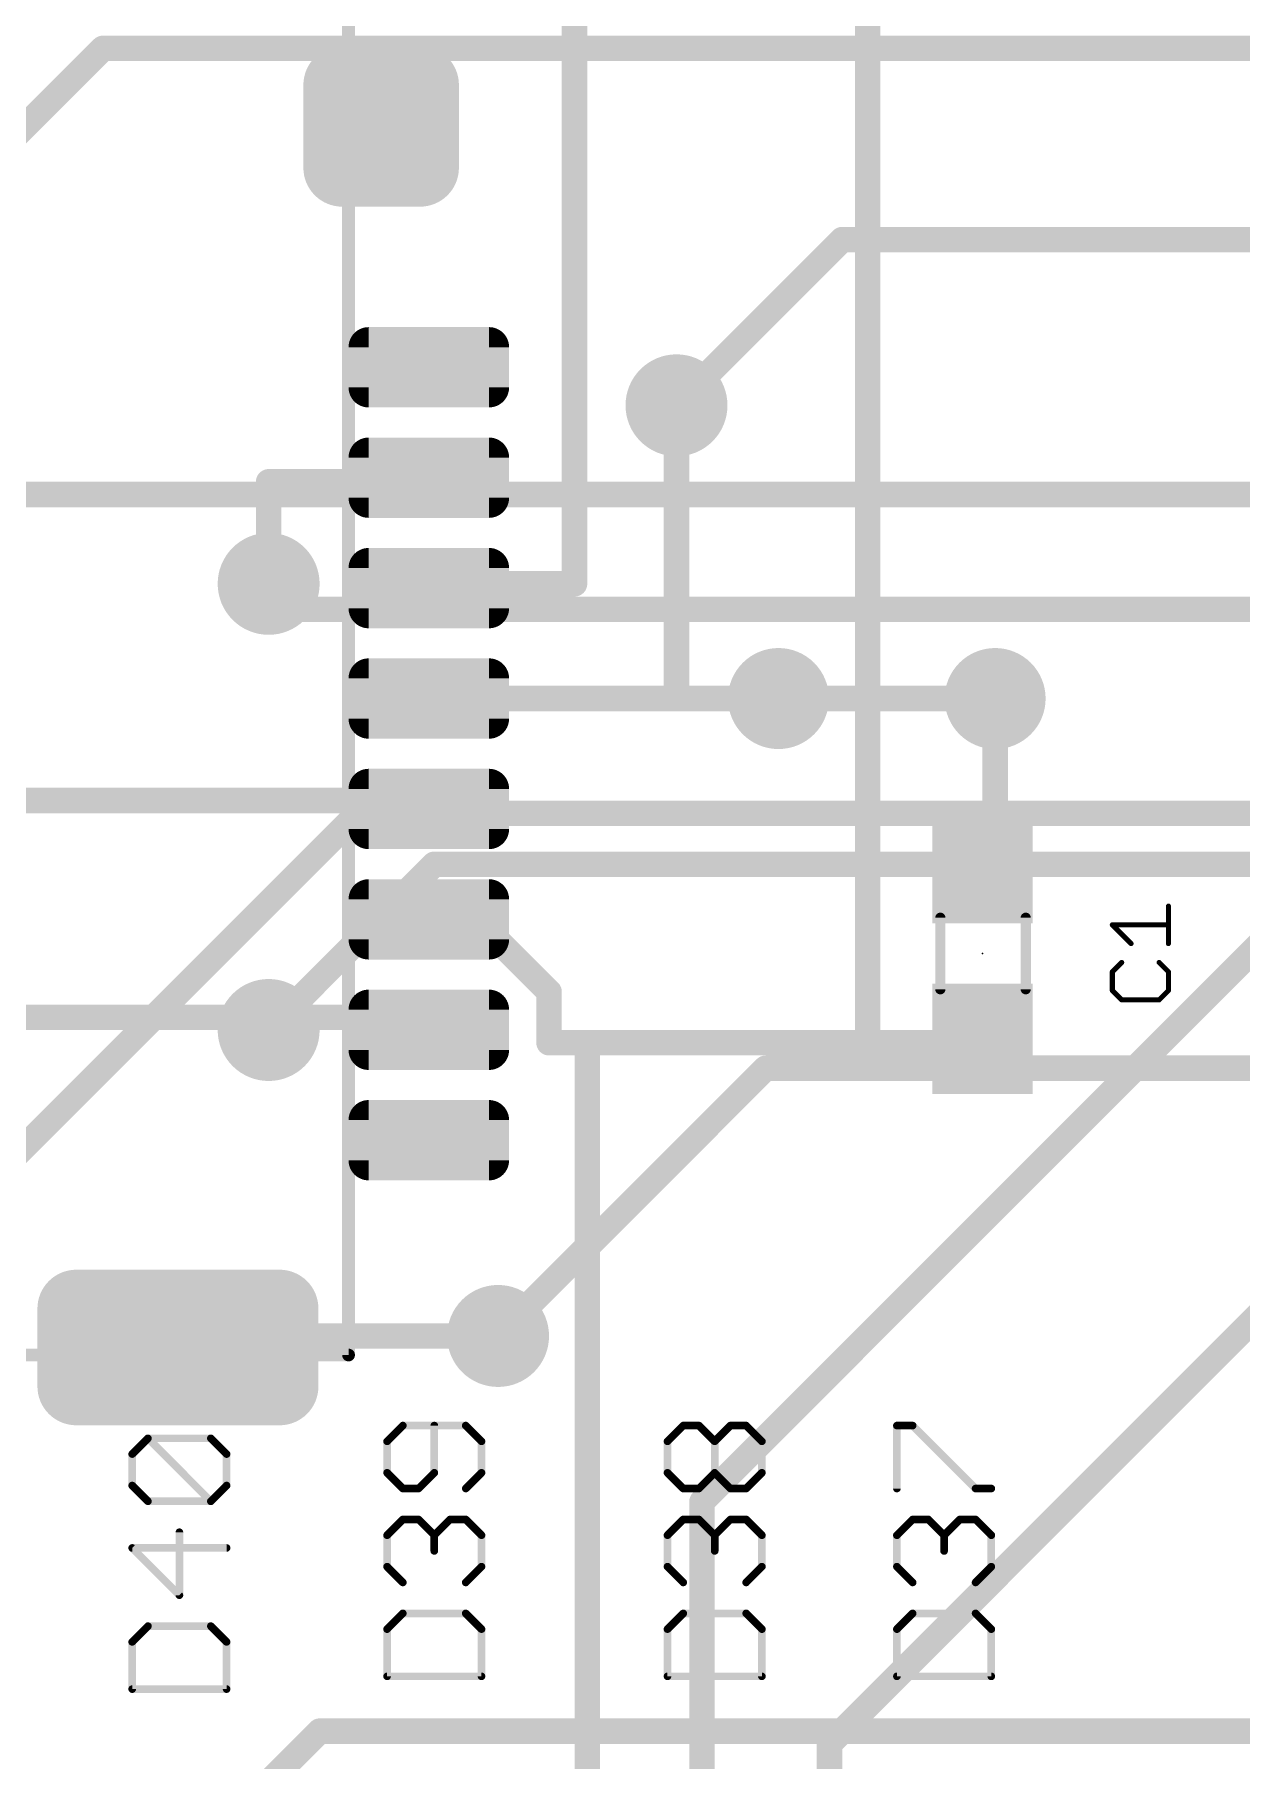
# Model space of a CAD drawing. Extents: x -5 to 102, y -1 to 61.
# Drawn here: x 13.8 to 25.82, y 8.47 to 25.67 of the extents above; entities that cross this region are included whole.
import ezdxf

# ---------------------------------------------------------------- set-up
doc = ezdxf.new("R2010")
doc.units = 0
for name, color, linetype in [('1', 22, 'CONTINUOUS'), ('16', 175, 'CONTINUOUS'), ('18', 82, 'CONTINUOUS'), ('21', 253, 'CONTINUOUS'), ('23', 7, 'CONTINUOUS'), ('25', 253, 'CONTINUOUS'), ('51', 253, 'CONTINUOUS')]:
    doc.layers.add(name, color=color, linetype=linetype)

# ---------------------------------------------------------------- blocks, each defined once
blk = doc.blocks.new('RECT')
blk.add_solid([(-0.5, -0.5), (0.5, -0.5), (-0.5, 0.5), (0.5, 0.5)])
blk = doc.blocks.new('RECT128000X256000R50')
at = {"const_width": 0.2}
blk.add_lwpolyline([(0.3, -0.6), (0.3, 0.6, 0.4142), (0.2, 0.7), (-0.2, 0.7, 0.4142), (-0.3, 0.6), (-0.3, -0.6, 0.4142), (-0.2, -0.7), (0.2, -0.7, 0.4142)], format="xyb", close=True, dxfattribs=at)
blk.add_solid([(-0.2254, -0.6254), (0.2254, -0.6254), (-0.2254, 0.6254), (0.2254, 0.6254)])
blk = doc.blocks.new('RECT248000X448000R50')
at = {"const_width": 0.3875}
blk.add_lwpolyline([(0.5813, -1.0125), (0.5813, 1.0125, 0.4142), (0.3875, 1.2063), (-0.3875, 1.2063, 0.4142), (-0.5813, 1.0125), (-0.5813, -1.0125, 0.4142), (-0.3875, -1.2063), (0.3875, -1.2063, 0.4142)], format="xyb", close=True, dxfattribs=at)
blk.add_solid([(-0.4129, -1.0379), (0.4129, -1.0379), (-0.4129, 1.0379), (0.4129, 1.0379)])
blk = doc.blocks.new('RECT256000X248000R50')
at = {"const_width": 0.3875}
blk.add_lwpolyline([(0.6063, -0.3875), (0.6063, 0.3875, 0.4142), (0.4125, 0.5813), (-0.4125, 0.5813, 0.4142), (-0.6063, 0.3875), (-0.6063, -0.3875, 0.4142), (-0.4125, -0.5813), (0.4125, -0.5813, 0.4142)], format="xyb", close=True, dxfattribs=at)
blk.add_solid([(-0.4379, -0.4129), (0.4379, -0.4129), (-0.4379, 0.4129), (0.4379, 0.4129)])
blk = doc.blocks.new('ROUNDV')
at = {"const_width": 0.5}
blk.add_lwpolyline([(0, -0.25, 1), (0, 0.25, 1), (0, -0.25)], format="xyb", dxfattribs=at)

msp = doc.modelspace()

# ---------------------------------------------------------------- linework, layer by layer
at = {"layer": '1', "const_width": 0.254}
for points in [[(22.098, 43.561), (22.098, 15.621)], [(19.177, 30.988), (19.177, 20.193)], [(20.193, 21.971), (20.193, 19.05)], [(20.447, 11.049), (30.988, 21.59)], [(16.129, 21.209), (17.653, 21.209)], [(16.129, 20.193), (16.129, 21.209)], [(17.653, 21.209), (17.725, 21.25)], [(17.78, 20.193), (17.725, 20.15)], [(19.177, 20.193), (17.78, 20.193)], [(20.193, 19.05), (17.725, 19.05)], [(21.209, 19.05), (20.193, 19.05)], [(23.368, 17.36), (23.368, 19.05)], [(21.717, 8.636), (31.877, 18.796)], [(12.954, 18.034), (17.653, 18.034)], [(17.653, 18.034), (17.725, 17.95)], [(23.241, 17.36), (23.368, 17.36)], [(17.78, 16.764), (17.725, 16.85)], [(17.78, 16.764), (18.288, 16.764)], [(18.288, 16.764), (18.923, 16.129)], [(18.923, 16.129), (18.923, 15.621)], [(12.319, 15.875), (16.129, 15.875)], [(16.129, 15.875), (17.653, 15.875)], [(16.129, 15.748), (16.129, 15.875)], [(17.653, 15.875), (17.725, 15.75)], [(18.923, 15.621), (19.304, 15.621)], [(19.304, 15.621), (21.971, 15.621)], [(19.304, 8.255), (19.304, 15.621)], [(22.098, 15.621), (21.971, 15.621)], [(22.098, 15.621), (23.241, 15.621)], [(23.241, 15.621), (23.241, 15.66)], [(15.24, 12.7), (15.225, 12.585)], [(18.415, 12.7), (15.24, 12.7)], [(20.447, 7.493), (20.447, 11.049)], [(21.717, 6.223), (21.717, 8.636)]]:
    msp.add_lwpolyline(points, dxfattribs=at)
at = {"layer": '1', "const_width": 0.127}
for points in [[(20.2565, 21.971, 1), (20.1295, 21.971)], [(16.129, 21.2725, 1), (16.129, 21.1455)], [(16.1925, 21.209, 1), (16.0655, 21.209)], [(17.6216, 21.2642, 1), (17.6844, 21.1538)], [(17.653, 21.1455, 1), (17.653, 21.2725)], [(17.7564, 21.1948, 1), (17.6936, 21.3052)], [(17.78, 20.2565, 1), (17.78, 20.1295)], [(17.8191, 20.143, 1), (17.7409, 20.243)], [(19.177, 20.1295, 1), (19.177, 20.2565)], [(16.0655, 20.193, 1), (16.1925, 20.193)], [(17.6859, 20.2, 1), (17.7641, 20.1)], [(19.1135, 20.193, 1), (19.2405, 20.193)], [(17.725, 19.1135, 1), (17.725, 18.9865)], [(20.193, 19.1135, 1), (20.193, 18.9865)], [(20.1295, 19.05, 1), (20.2565, 19.05)], [(20.193, 18.9865, 1), (20.193, 19.1135)], [(21.209, 18.9865, 1), (21.209, 19.1135)], [(23.4315, 19.05, 1), (23.3045, 19.05)], [(17.7012, 18.0753, 1), (17.6048, 17.9927)], [(17.653, 17.9705, 1), (17.653, 18.0975)], [(17.6768, 17.9087, 1), (17.7732, 17.9913)], [(23.241, 17.4235, 1), (23.241, 17.2965)], [(23.3045, 17.36, 1), (23.4315, 17.36)], [(23.368, 17.2965, 1), (23.368, 17.4235)], [(17.7785, 16.8842, 1), (17.6715, 16.8158)], [(17.78, 16.8275, 1), (17.78, 16.7005)], [(17.7265, 16.7298, 1), (17.8335, 16.7982)], [(18.3329, 16.8089, 1), (18.2431, 16.7191)], [(18.288, 16.7005, 1), (18.288, 16.8275)], [(18.9865, 16.129, 1), (18.8595, 16.129)], [(18.8781, 16.0841, 1), (18.9679, 16.1739)], [(16.129, 15.9385, 1), (16.129, 15.8115)], [(16.1925, 15.875, 1), (16.0655, 15.875)], [(16.129, 15.8115, 1), (16.129, 15.9385)], [(17.708, 15.9067, 1), (17.598, 15.8433)], [(17.653, 15.8115, 1), (17.653, 15.9385)], [(17.67, 15.7183, 1), (17.78, 15.7817)], [(16.0655, 15.748, 1), (16.1925, 15.748)], [(18.923, 15.6845, 1), (18.923, 15.5575)], [(18.8595, 15.621, 1), (18.9865, 15.621)], [(19.304, 15.6845, 1), (19.304, 15.5575)], [(19.3675, 15.621, 1), (19.2405, 15.621)], [(19.304, 15.5575, 1), (19.304, 15.6845)], [(21.971, 15.6845, 1), (21.971, 15.5575)], [(21.971, 15.5575, 1), (21.971, 15.6845)], [(22.098, 15.6845, 1), (22.098, 15.5575)], [(22.0345, 15.621, 1), (22.1615, 15.621)], [(22.098, 15.5575, 1), (22.098, 15.6845)], [(23.3045, 15.66, 1), (23.1775, 15.66)], [(23.1775, 15.621, 1), (23.3045, 15.621)], [(23.241, 15.5575, 1), (23.241, 15.6845)], [(15.24, 12.7635, 1), (15.24, 12.6365)], [(15.303, 12.6918, 1), (15.177, 12.7082)], [(18.415, 12.6365, 1), (18.415, 12.7635)], [(15.162, 12.5932, 1), (15.288, 12.5768)], [(20.5105, 11.049, 1), (20.3835, 11.049)], [(20.4021, 11.0939, 1), (20.4919, 11.0041)], [(21.7805, 8.636, 1), (21.6535, 8.636)], [(21.6721, 8.6809, 1), (21.7619, 8.5911)]]:
    msp.add_lwpolyline(points, format="xyb", dxfattribs=at)
at = {"layer": '16', "const_width": 0.254}
for points in [[(6.477, 17.526), (14.478, 25.527)], [(14.478, 25.527), (39.37, 25.527)], [(21.844, 23.622), (20.193, 21.971)], [(29.337, 23.622), (21.844, 23.622)], [(30.226, 21.082), (11.557, 21.082)], [(16.383, 19.939), (16.129, 20.193)], [(85.598, 19.939), (16.383, 19.939)], [(23.368, 19.05), (21.209, 19.05)], [(7.747, 8.636), (17.018, 17.907)], [(17.018, 17.907), (39.878, 17.907)], [(17.78, 17.399), (16.129, 15.748)], [(69.088, 17.399), (17.78, 17.399)], [(21.082, 15.367), (18.415, 12.7)], [(74.041, 15.367), (21.082, 15.367)], [(15.367, 7.493), (16.637, 8.763)], [(16.637, 8.763), (36.449, 8.763)]]:
    msp.add_lwpolyline(points, dxfattribs=at)
at = {"layer": '16', "const_width": 0.127}
for points in [[(14.478, 25.5905, 1), (14.478, 25.4635)], [(14.5229, 25.4821, 1), (14.4331, 25.5719)], [(21.844, 23.6855, 1), (21.844, 23.5585)], [(21.8889, 23.5771, 1), (21.7991, 23.6669)], [(20.1481, 22.0159, 1), (20.2379, 21.9261)], [(16.1739, 20.2379, 1), (16.0841, 20.1481)], [(16.383, 20.0025, 1), (16.383, 19.8755)], [(16.3381, 19.8941, 1), (16.4279, 19.9839)], [(21.209, 19.1135, 1), (21.209, 18.9865)], [(23.368, 18.9865, 1), (23.368, 19.1135)], [(17.018, 17.9705, 1), (17.018, 17.8435)], [(17.0629, 17.8621, 1), (16.9731, 17.9519)], [(17.78, 17.4625, 1), (17.78, 17.3355)], [(17.8249, 17.3541, 1), (17.7351, 17.4439)], [(16.0841, 15.7929, 1), (16.1739, 15.7031)], [(21.082, 15.4305, 1), (21.082, 15.3035)], [(21.1269, 15.3221, 1), (21.0371, 15.4119)], [(18.3701, 12.7449, 1), (18.4599, 12.6551)], [(16.637, 8.8265, 1), (16.637, 8.6995)], [(16.6819, 8.7181, 1), (16.5921, 8.8079)]]:
    msp.add_lwpolyline(points, format="xyb", dxfattribs=at)
at = {"layer": '21'}
for points, const_width in [([(16.925, 12.51), (16.925, 27.81)], 0.127), ([(1.125, 12.51), (16.925, 12.51)], 0.127), ([(14.7693, 11.5234), (14.9261, 11.6802)], 0.0762), ([(14.9261, 11.6802), (15.5531, 11.6802)], 0.0762), ([(15.5531, 11.0531), (14.9261, 11.6802)], 0.0762), ([(15.5531, 11.6802), (15.7099, 11.5234)], 0.0762), ([(17.4661, 11.8072), (17.3093, 11.6504)], 0.0762), ([(18.0931, 11.8072), (17.4661, 11.8072)], 0.0762), ([(17.7796, 11.3369), (17.7796, 11.8072)], 0.0762), ([(18.2499, 11.6504), (18.0931, 11.8072)], 0.0762), ([(20.1033, 11.6504), (20.2601, 11.8072)], 0.0762), ([(20.2601, 11.8072), (20.4168, 11.8072)], 0.0762), ([(20.4168, 11.8072), (20.5736, 11.6504)], 0.0762), ([(20.5736, 11.6504), (20.7304, 11.8072)], 0.0762), ([(20.7304, 11.8072), (20.8871, 11.8072)], 0.0762), ([(20.8871, 11.8072), (21.0439, 11.6504)], 0.0762), ([(22.3893, 11.1801), (22.3893, 11.8072)], 0.0762), ([(22.3893, 11.8072), (22.5461, 11.8072)], 0.0762), ([(22.5461, 11.8072), (23.1731, 11.1801)], 0.0762), ([(14.7693, 11.2099), (14.7693, 11.5234)], 0.0762), ([(15.7099, 11.5234), (15.7099, 11.2099)], 0.0762), ([(17.3093, 11.6504), (17.3093, 11.3369)], 0.0762), ([(18.2499, 11.3369), (18.2499, 11.6504)], 0.0762), ([(20.1033, 11.3369), (20.1033, 11.6504)], 0.0762), ([(20.5736, 11.3369), (20.5736, 11.6504)], 0.0762), ([(21.0439, 11.6504), (21.0439, 11.3369)], 0.0762), ([(17.3093, 11.3369), (17.4661, 11.1801)], 0.0762), ([(17.6228, 11.1801), (17.7796, 11.3369)], 0.0762), ([(18.0931, 11.1801), (18.2499, 11.3369)], 0.0762), ([(20.2601, 11.1801), (20.1033, 11.3369)], 0.0762), ([(20.5736, 11.3369), (20.4168, 11.1801)], 0.0762), ([(20.7304, 11.1801), (20.5736, 11.3369)], 0.0762), ([(21.0439, 11.3369), (20.8871, 11.1801)], 0.0762), ([(14.9261, 11.0531), (14.7693, 11.2099)], 0.0762), ([(15.7099, 11.2099), (15.5531, 11.0531)], 0.0762), ([(17.4661, 11.1801), (17.6228, 11.1801)], 0.0762), ([(20.4168, 11.1801), (20.2601, 11.1801)], 0.0762), ([(20.8871, 11.1801), (20.7304, 11.1801)], 0.0762), ([(23.1731, 11.1801), (23.3299, 11.1801)], 0.0762), ([(15.5531, 11.0531), (14.9261, 11.0531)], 0.0762), ([(17.3093, 10.7149), (17.4661, 10.8717)], 0.0762), ([(17.4661, 10.8717), (17.6228, 10.8717)], 0.0762), ([(17.6228, 10.8717), (17.7796, 10.7149)], 0.0762), ([(17.7796, 10.7149), (17.9364, 10.8717)], 0.0762), ([(17.9364, 10.8717), (18.0931, 10.8717)], 0.0762), ([(18.0931, 10.8717), (18.2499, 10.7149)], 0.0762), ([(20.1033, 10.7149), (20.2601, 10.8717)], 0.0762), ([(20.2601, 10.8717), (20.4168, 10.8717)], 0.0762), ([(20.4168, 10.8717), (20.5736, 10.7149)], 0.0762), ([(20.5736, 10.7149), (20.7304, 10.8717)], 0.0762), ([(20.7304, 10.8717), (20.8871, 10.8717)], 0.0762), ([(20.8871, 10.8717), (21.0439, 10.7149)], 0.0762), ([(22.3893, 10.7149), (22.5461, 10.8717)], 0.0762), ([(22.5461, 10.8717), (22.7028, 10.8717)], 0.0762), ([(22.7028, 10.8717), (22.8596, 10.7149)], 0.0762), ([(22.8596, 10.7149), (23.0164, 10.8717)], 0.0762), ([(23.0164, 10.8717), (23.1731, 10.8717)], 0.0762), ([(23.1731, 10.8717), (23.3299, 10.7149)], 0.0762), ([(15.2396, 10.1176), (15.2396, 10.7447)], 0.0762), ([(17.3093, 10.4014), (17.3093, 10.7149)], 0.0762), ([(17.7796, 10.7149), (17.7796, 10.5582)], 0.0762), ([(18.2499, 10.7149), (18.2499, 10.4014)], 0.0762), ([(20.1033, 10.4014), (20.1033, 10.7149)], 0.0762), ([(20.5736, 10.7149), (20.5736, 10.5582)], 0.0762), ([(21.0439, 10.7149), (21.0439, 10.4014)], 0.0762), ([(22.3893, 10.4014), (22.3893, 10.7149)], 0.0762), ([(22.8596, 10.7149), (22.8596, 10.5582)], 0.0762), ([(23.3299, 10.7149), (23.3299, 10.4014)], 0.0762), ([(15.7099, 10.5879), (14.7693, 10.5879)], 0.0762), ([(14.7693, 10.5879), (15.2396, 10.1176)], 0.0762), ([(17.4661, 10.2446), (17.3093, 10.4014)], 0.0762), ([(18.2499, 10.4014), (18.0931, 10.2446)], 0.0762), ([(20.2601, 10.2446), (20.1033, 10.4014)], 0.0762), ([(21.0439, 10.4014), (20.8871, 10.2446)], 0.0762), ([(22.5461, 10.2446), (22.3893, 10.4014)], 0.0762), ([(23.3299, 10.4014), (23.1731, 10.2446)], 0.0762), ([(17.4661, 9.9362), (17.3093, 9.7794)], 0.0762), ([(18.0931, 9.9362), (17.4661, 9.9362)], 0.0762), ([(18.2499, 9.7794), (18.0931, 9.9362)], 0.0762), ([(20.2601, 9.9362), (20.1033, 9.7794)], 0.0762), ([(20.8871, 9.9362), (20.2601, 9.9362)], 0.0762), ([(21.0439, 9.7794), (20.8871, 9.9362)], 0.0762), ([(22.5461, 9.9362), (22.3893, 9.7794)], 0.0762), ([(23.1731, 9.9362), (22.5461, 9.9362)], 0.0762), ([(23.3299, 9.7794), (23.1731, 9.9362)], 0.0762), ([(14.9261, 9.8092), (14.7693, 9.6524)], 0.0762), ([(15.5531, 9.8092), (14.9261, 9.8092)], 0.0762), ([(15.7099, 9.6524), (15.5531, 9.8092)], 0.0762), ([(17.3093, 9.7794), (17.3093, 9.3091)], 0.0762), ([(18.2499, 9.3091), (18.2499, 9.7794)], 0.0762), ([(20.1033, 9.7794), (20.1033, 9.3091)], 0.0762), ([(21.0439, 9.3091), (21.0439, 9.7794)], 0.0762), ([(22.3893, 9.7794), (22.3893, 9.3091)], 0.0762), ([(23.3299, 9.3091), (23.3299, 9.7794)], 0.0762), ([(14.7693, 9.6524), (14.7693, 9.1821)], 0.0762), ([(15.7099, 9.1821), (15.7099, 9.6524)], 0.0762), ([(17.3093, 9.3091), (18.2499, 9.3091)], 0.0762), ([(20.1033, 9.3091), (21.0439, 9.3091)], 0.0762), ([(22.3893, 9.3091), (23.3299, 9.3091)], 0.0762), ([(14.7693, 9.1821), (15.7099, 9.1821)], 0.0762)]:
    msp.add_lwpolyline(points, dxfattribs=dict(at, const_width=const_width))
for points, const_width in [([(16.925, 12.4782, 1), (16.925, 12.5418)], 0.0635), ([(16.8933, 12.51, 1), (16.9567, 12.51)], 0.0635), ([(14.9395, 11.6937, 1), (14.9126, 11.6667)], 0.0381), ([(14.9261, 11.6993, 1), (14.9261, 11.6612)], 0.0381), ([(14.9395, 11.6667, 1), (14.9126, 11.6937)], 0.0381), ([(15.5666, 11.6937, 1), (15.5397, 11.6667)], 0.0381), ([(15.5531, 11.6612, 1), (15.5531, 11.6993)], 0.0381), ([(17.4661, 11.8263, 1), (17.4661, 11.7882)], 0.0381), ([(17.4795, 11.7937, 1), (17.4526, 11.8207)], 0.0381), ([(17.7987, 11.8072, 1), (17.7606, 11.8072)], 0.0381), ([(18.1066, 11.8207, 1), (18.0797, 11.7937)], 0.0381), ([(18.0931, 11.7882, 1), (18.0931, 11.8263)], 0.0381), ([(20.2601, 11.8263, 1), (20.2601, 11.7882)], 0.0381), ([(20.2735, 11.7937, 1), (20.2466, 11.8207)], 0.0381), ([(20.4303, 11.8207, 1), (20.4034, 11.7937)], 0.0381), ([(20.4168, 11.7882, 1), (20.4168, 11.8263)], 0.0381), ([(20.7304, 11.8263, 1), (20.7304, 11.7882)], 0.0381), ([(20.7438, 11.7937, 1), (20.7169, 11.8207)], 0.0381), ([(20.9006, 11.8207, 1), (20.8737, 11.7937)], 0.0381), ([(20.8871, 11.7882, 1), (20.8871, 11.8263)], 0.0381), ([(22.4083, 11.8072, 1), (22.3702, 11.8072)], 0.0381), ([(22.3893, 11.8263, 1), (22.3893, 11.7882)], 0.0381), ([(22.5595, 11.8207, 1), (22.5326, 11.7937)], 0.0381), ([(22.5461, 11.7882, 1), (22.5461, 11.8263)], 0.0381), ([(14.7883, 11.5234, 1), (14.7502, 11.5234)], 0.0381), ([(14.7558, 11.5369, 1), (14.7828, 11.51)], 0.0381), ([(15.729, 11.5234, 1), (15.6909, 11.5234)], 0.0381), ([(15.6964, 11.51, 1), (15.7234, 11.5369)], 0.0381), ([(17.3283, 11.6504, 1), (17.2902, 11.6504)], 0.0381), ([(17.2958, 11.6639, 1), (17.3228, 11.637)], 0.0381), ([(18.269, 11.6504, 1), (18.2309, 11.6504)], 0.0381), ([(18.2364, 11.637, 1), (18.2634, 11.6639)], 0.0381), ([(20.1223, 11.6504, 1), (20.0842, 11.6504)], 0.0381), ([(20.0898, 11.6639, 1), (20.1168, 11.637)], 0.0381), ([(20.5601, 11.6639, 1), (20.5871, 11.637)], 0.0381), ([(20.5927, 11.6504, 1), (20.5546, 11.6504)], 0.0381), ([(20.5601, 11.637, 1), (20.5871, 11.6639)], 0.0381), ([(21.063, 11.6504, 1), (21.0249, 11.6504)], 0.0381), ([(21.0304, 11.637, 1), (21.0574, 11.6639)], 0.0381), ([(17.2902, 11.3369, 1), (17.3283, 11.3369)], 0.0381), ([(17.3228, 11.3504, 1), (17.2958, 11.3234)], 0.0381), ([(17.7606, 11.3369, 1), (17.7987, 11.3369)], 0.0381), ([(17.7931, 11.3234, 1), (17.7661, 11.3504)], 0.0381), ([(18.2309, 11.3369, 1), (18.269, 11.3369)], 0.0381), ([(18.2634, 11.3234, 1), (18.2364, 11.3504)], 0.0381), ([(20.0842, 11.3369, 1), (20.1223, 11.3369)], 0.0381), ([(20.1168, 11.3504, 1), (20.0898, 11.3234)], 0.0381), ([(20.5871, 11.3504, 1), (20.5601, 11.3234)], 0.0381), ([(20.5546, 11.3369, 1), (20.5927, 11.3369)], 0.0381), ([(20.5871, 11.3234, 1), (20.5601, 11.3504)], 0.0381), ([(21.0249, 11.3369, 1), (21.063, 11.3369)], 0.0381), ([(21.0574, 11.3234, 1), (21.0304, 11.3504)], 0.0381), ([(14.7502, 11.2099, 1), (14.7883, 11.2099)], 0.0381), ([(14.7828, 11.2234, 1), (14.7558, 11.1964)], 0.0381), ([(15.6909, 11.2099, 1), (15.729, 11.2099)], 0.0381), ([(15.7234, 11.1964, 1), (15.6964, 11.2234)], 0.0381), ([(17.4661, 11.1992, 1), (17.4661, 11.1611)], 0.0381), ([(17.4526, 11.1667, 1), (17.4795, 11.1936)], 0.0381), ([(17.6094, 11.1936, 1), (17.6363, 11.1667)], 0.0381), ([(17.6228, 11.1611, 1), (17.6228, 11.1992)], 0.0381), ([(18.0797, 11.1936, 1), (18.1066, 11.1667)], 0.0381), ([(20.2601, 11.1992, 1), (20.2601, 11.1611)], 0.0381), ([(20.2466, 11.1667, 1), (20.2735, 11.1936)], 0.0381), ([(20.4034, 11.1936, 1), (20.4303, 11.1667)], 0.0381), ([(20.4168, 11.1611, 1), (20.4168, 11.1992)], 0.0381), ([(20.7304, 11.1992, 1), (20.7304, 11.1611)], 0.0381), ([(20.7169, 11.1667, 1), (20.7438, 11.1936)], 0.0381), ([(20.8737, 11.1936, 1), (20.9006, 11.1667)], 0.0381), ([(20.8871, 11.1611, 1), (20.8871, 11.1992)], 0.0381), ([(22.3702, 11.1801, 1), (22.4083, 11.1801)], 0.0381), ([(23.1731, 11.1992, 1), (23.1731, 11.1611)], 0.0381), ([(23.1597, 11.1667, 1), (23.1866, 11.1936)], 0.0381), ([(23.3299, 11.1611, 1), (23.3299, 11.1992)], 0.0381), ([(14.9261, 11.0722, 1), (14.9261, 11.0341)], 0.0381), ([(14.9126, 11.0397, 1), (14.9395, 11.0666)], 0.0381), ([(15.5397, 11.0666, 1), (15.5666, 11.0397)], 0.0381), ([(15.5397, 11.0397, 1), (15.5666, 11.0666)], 0.0381), ([(15.5531, 11.0341, 1), (15.5531, 11.0722)], 0.0381), ([(17.4661, 10.8907, 1), (17.4661, 10.8526)], 0.0381), ([(17.4795, 10.8582, 1), (17.4526, 10.8852)], 0.0381), ([(17.6363, 10.8852, 1), (17.6094, 10.8582)], 0.0381), ([(17.6228, 10.8526, 1), (17.6228, 10.8907)], 0.0381), ([(17.9364, 10.8907, 1), (17.9364, 10.8526)], 0.0381), ([(17.9498, 10.8582, 1), (17.9229, 10.8852)], 0.0381), ([(18.1066, 10.8852, 1), (18.0797, 10.8582)], 0.0381), ([(18.0931, 10.8526, 1), (18.0931, 10.8907)], 0.0381), ([(20.2601, 10.8907, 1), (20.2601, 10.8526)], 0.0381), ([(20.2735, 10.8582, 1), (20.2466, 10.8852)], 0.0381), ([(20.4303, 10.8852, 1), (20.4034, 10.8582)], 0.0381), ([(20.4168, 10.8526, 1), (20.4168, 10.8907)], 0.0381), ([(20.7304, 10.8907, 1), (20.7304, 10.8526)], 0.0381), ([(20.7438, 10.8582, 1), (20.7169, 10.8852)], 0.0381), ([(20.9006, 10.8852, 1), (20.8737, 10.8582)], 0.0381), ([(20.8871, 10.8526, 1), (20.8871, 10.8907)], 0.0381), ([(22.5461, 10.8907, 1), (22.5461, 10.8526)], 0.0381), ([(22.5595, 10.8582, 1), (22.5326, 10.8852)], 0.0381), ([(22.7163, 10.8852, 1), (22.6894, 10.8582)], 0.0381), ([(22.7028, 10.8526, 1), (22.7028, 10.8907)], 0.0381), ([(23.0164, 10.8907, 1), (23.0164, 10.8526)], 0.0381), ([(23.0298, 10.8582, 1), (23.0029, 10.8852)], 0.0381), ([(23.1866, 10.8852, 1), (23.1597, 10.8582)], 0.0381), ([(23.1731, 10.8526, 1), (23.1731, 10.8907)], 0.0381), ([(15.2587, 10.7447, 1), (15.2206, 10.7447)], 0.0381), ([(17.3283, 10.7149, 1), (17.2902, 10.7149)], 0.0381), ([(17.2958, 10.7284, 1), (17.3228, 10.7014)], 0.0381), ([(17.7661, 10.7284, 1), (17.7931, 10.7014)], 0.0381), ([(17.7987, 10.7149, 1), (17.7606, 10.7149)], 0.0381), ([(17.7661, 10.7014, 1), (17.7931, 10.7284)], 0.0381), ([(18.269, 10.7149, 1), (18.2309, 10.7149)], 0.0381), ([(18.2364, 10.7014, 1), (18.2634, 10.7284)], 0.0381), ([(20.1223, 10.7149, 1), (20.0842, 10.7149)], 0.0381), ([(20.0898, 10.7284, 1), (20.1168, 10.7014)], 0.0381), ([(20.5601, 10.7284, 1), (20.5871, 10.7014)], 0.0381), ([(20.5927, 10.7149, 1), (20.5546, 10.7149)], 0.0381), ([(20.5601, 10.7014, 1), (20.5871, 10.7284)], 0.0381), ([(21.063, 10.7149, 1), (21.0249, 10.7149)], 0.0381), ([(21.0304, 10.7014, 1), (21.0574, 10.7284)], 0.0381), ([(22.4083, 10.7149, 1), (22.3702, 10.7149)], 0.0381), ([(22.3758, 10.7284, 1), (22.4028, 10.7014)], 0.0381), ([(22.8787, 10.7149, 1), (22.8406, 10.7149)], 0.0381), ([(22.8461, 10.7284, 1), (22.8731, 10.7014)], 0.0381), ([(22.8461, 10.7014, 1), (22.8731, 10.7284)], 0.0381), ([(23.349, 10.7149, 1), (23.3109, 10.7149)], 0.0381), ([(23.3164, 10.7014, 1), (23.3434, 10.7284)], 0.0381), ([(14.7693, 10.607, 1), (14.7693, 10.5689)], 0.0381), ([(14.7828, 10.6014, 1), (14.7558, 10.5744)], 0.0381), ([(15.7099, 10.5689, 1), (15.7099, 10.607)], 0.0381), ([(17.7606, 10.5582, 1), (17.7987, 10.5582)], 0.0381), ([(20.5546, 10.5582, 1), (20.5927, 10.5582)], 0.0381), ([(22.8406, 10.5582, 1), (22.8787, 10.5582)], 0.0381), ([(17.2902, 10.4014, 1), (17.3283, 10.4014)], 0.0381), ([(17.3228, 10.4149, 1), (17.2958, 10.3879)], 0.0381), ([(18.2309, 10.4014, 1), (18.269, 10.4014)], 0.0381), ([(18.2634, 10.3879, 1), (18.2364, 10.4149)], 0.0381), ([(20.0842, 10.4014, 1), (20.1223, 10.4014)], 0.0381), ([(20.1168, 10.4149, 1), (20.0898, 10.3879)], 0.0381), ([(21.0249, 10.4014, 1), (21.063, 10.4014)], 0.0381), ([(21.0574, 10.3879, 1), (21.0304, 10.4149)], 0.0381), ([(22.4028, 10.4149, 1), (22.3758, 10.3879)], 0.0381), ([(22.3702, 10.4014, 1), (22.4083, 10.4014)], 0.0381), ([(23.3109, 10.4014, 1), (23.349, 10.4014)], 0.0381), ([(23.3434, 10.3879, 1), (23.3164, 10.4149)], 0.0381), ([(15.2261, 10.1041, 1), (15.2531, 10.1311)], 0.0381), ([(17.4526, 10.2311, 1), (17.4795, 10.2581)], 0.0381), ([(18.0797, 10.2581, 1), (18.1066, 10.2311)], 0.0381), ([(20.2466, 10.2311, 1), (20.2735, 10.2581)], 0.0381), ([(20.8737, 10.2581, 1), (20.9006, 10.2311)], 0.0381), ([(22.5326, 10.2311, 1), (22.5595, 10.2581)], 0.0381), ([(23.1597, 10.2581, 1), (23.1866, 10.2311)], 0.0381), ([(15.2206, 10.1176, 1), (15.2587, 10.1176)], 0.0381), ([(17.4661, 9.9552, 1), (17.4661, 9.9171)], 0.0381), ([(17.4795, 9.9227, 1), (17.4526, 9.9496)], 0.0381), ([(18.1066, 9.9496, 1), (18.0797, 9.9227)], 0.0381), ([(18.0931, 9.9171, 1), (18.0931, 9.9552)], 0.0381), ([(20.2601, 9.9552, 1), (20.2601, 9.9171)], 0.0381), ([(20.2735, 9.9227, 1), (20.2466, 9.9496)], 0.0381), ([(20.9006, 9.9496, 1), (20.8737, 9.9227)], 0.0381), ([(20.8871, 9.9171, 1), (20.8871, 9.9552)], 0.0381), ([(22.5461, 9.9552, 1), (22.5461, 9.9171)], 0.0381), ([(22.5595, 9.9227, 1), (22.5326, 9.9496)], 0.0381), ([(23.1866, 9.9496, 1), (23.1597, 9.9227)], 0.0381), ([(23.1731, 9.9171, 1), (23.1731, 9.9552)], 0.0381), ([(14.9261, 9.8282, 1), (14.9261, 9.7901)], 0.0381), ([(14.9395, 9.7957, 1), (14.9126, 9.8226)], 0.0381), ([(15.5666, 9.8226, 1), (15.5397, 9.7957)], 0.0381), ([(15.5531, 9.7901, 1), (15.5531, 9.8282)], 0.0381), ([(17.3283, 9.7794, 1), (17.2902, 9.7794)], 0.0381), ([(17.2958, 9.7929, 1), (17.3228, 9.7659)], 0.0381), ([(18.269, 9.7794, 1), (18.2309, 9.7794)], 0.0381), ([(18.2364, 9.7659, 1), (18.2634, 9.7929)], 0.0381), ([(20.1223, 9.7794, 1), (20.0842, 9.7794)], 0.0381), ([(20.0898, 9.7929, 1), (20.1168, 9.7659)], 0.0381), ([(21.063, 9.7794, 1), (21.0249, 9.7794)], 0.0381), ([(21.0304, 9.7659, 1), (21.0574, 9.7929)], 0.0381), ([(22.4083, 9.7794, 1), (22.3702, 9.7794)], 0.0381), ([(22.3758, 9.7929, 1), (22.4028, 9.7659)], 0.0381), ([(23.349, 9.7794, 1), (23.3109, 9.7794)], 0.0381), ([(23.3164, 9.7659, 1), (23.3434, 9.7929)], 0.0381), ([(14.7883, 9.6524, 1), (14.7502, 9.6524)], 0.0381), ([(14.7558, 9.6659, 1), (14.7828, 9.6389)], 0.0381), ([(15.729, 9.6524, 1), (15.6909, 9.6524)], 0.0381), ([(15.6964, 9.6389, 1), (15.7234, 9.6659)], 0.0381), ([(17.2902, 9.3091, 1), (17.3283, 9.3091)], 0.0381), ([(17.3093, 9.3282, 1), (17.3093, 9.2901)], 0.0381), ([(18.2309, 9.3091, 1), (18.269, 9.3091)], 0.0381), ([(18.2499, 9.2901, 1), (18.2499, 9.3282)], 0.0381), ([(20.0842, 9.3091, 1), (20.1223, 9.3091)], 0.0381), ([(20.1033, 9.3282, 1), (20.1033, 9.2901)], 0.0381), ([(21.0249, 9.3091, 1), (21.063, 9.3091)], 0.0381), ([(21.0439, 9.2901, 1), (21.0439, 9.3282)], 0.0381), ([(22.3893, 9.3282, 1), (22.3893, 9.2901)], 0.0381), ([(22.3702, 9.3091, 1), (22.4083, 9.3091)], 0.0381), ([(23.3109, 9.3091, 1), (23.349, 9.3091)], 0.0381), ([(23.3299, 9.2901, 1), (23.3299, 9.3282)], 0.0381), ([(14.7502, 9.1821, 1), (14.7883, 9.1821)], 0.0381), ([(14.7693, 9.2012, 1), (14.7693, 9.1631)], 0.0381), ([(15.6909, 9.1821, 1), (15.729, 9.1821)], 0.0381), ([(15.7099, 9.1631, 1), (15.7099, 9.2012)], 0.0381)]:
    msp.add_lwpolyline(points, format="xyb", dxfattribs=dict(at, const_width=const_width))
at = {"layer": '23'}
msp.add_point((23.241, 16.51), dxfattribs=at)
at = {"layer": '25', "const_width": 0.0508}
for points in [[(25.0952, 16.6091), (25.0952, 16.9819)], [(24.7224, 16.6091), (24.5359, 16.7955)], [(24.5359, 16.7955), (25.0952, 16.7955)], [(24.6291, 16.4206), (24.5359, 16.3274)], [(24.5359, 16.3274), (24.5359, 16.141)], [(25.0952, 16.3274), (25.002, 16.4206)], [(25.0952, 16.141), (25.0952, 16.3274)], [(24.5359, 16.141), (24.6291, 16.0478)], [(25.002, 16.0478), (25.0952, 16.141)], [(24.6291, 16.0478), (25.002, 16.0478)]]:
    msp.add_lwpolyline(points, dxfattribs=at)
at = {"layer": '25', "const_width": 0.0254}
for points in [[(25.1079, 16.9819, 1), (25.0825, 16.9819)], [(24.5449, 16.8045, 1), (24.5269, 16.7865)], [(24.5359, 16.8082, 1), (24.5359, 16.7828)], [(25.0952, 16.7828, 1), (25.0952, 16.8082)], [(24.7134, 16.6001, 1), (24.7313, 16.6181)], [(25.0825, 16.6091, 1), (25.1079, 16.6091)], [(24.5486, 16.3274, 1), (24.5232, 16.3274)], [(24.5269, 16.3364, 1), (24.5449, 16.3184)], [(24.6381, 16.4116, 1), (24.6202, 16.4296)], [(25.011, 16.4296, 1), (24.993, 16.4116)], [(25.1079, 16.3274, 1), (25.0825, 16.3274)], [(25.0862, 16.3184, 1), (25.1042, 16.3364)], [(24.5449, 16.15, 1), (24.5269, 16.132)], [(25.1042, 16.132, 1), (25.0862, 16.15)], [(24.5232, 16.141, 1), (24.5486, 16.141)], [(24.6291, 16.0605, 1), (24.6291, 16.0351)], [(24.6202, 16.0388, 1), (24.6381, 16.0568)], [(24.993, 16.0568, 1), (25.011, 16.0388)], [(25.002, 16.0351, 1), (25.002, 16.0605)], [(25.0825, 16.141, 1), (25.1079, 16.141)]]:
    msp.add_lwpolyline(points, format="xyb", dxfattribs=at)
at = {"layer": '51', "const_width": 0.1016}
for points in [[(22.822, 16.866), (22.822, 16.154)], [(23.673, 16.866), (23.673, 16.154)]]:
    msp.add_lwpolyline(points, dxfattribs=at)
at = {"layer": '51', "const_width": 0.0508}
for points in [[(22.8474, 16.866, 1), (22.7966, 16.866)], [(23.6984, 16.866, 1), (23.6476, 16.866)], [(22.7966, 16.154, 1), (22.8474, 16.154)], [(23.6476, 16.154, 1), (23.6984, 16.154)]]:
    msp.add_lwpolyline(points, format="xyb", dxfattribs=at)

# ---------------------------------------------------------------- block references
at = {"layer": '1'}
for name, p, rotation in [('RECT256000X248000R50', (17.25, 24.75), 270), ('RECT128000X256000R50', (17.725, 22.35), 90), ('RECT128000X256000R50', (17.725, 21.25), 270), ('RECT128000X256000R50', (17.725, 20.15), 270), ('RECT128000X256000R50', (17.725, 19.05), 270), ('RECT128000X256000R50', (17.725, 17.95), 270), ('RECT128000X256000R50', (17.725, 16.85), 270), ('RECT128000X256000R50', (17.725, 15.75), 270), ('RECT128000X256000R50', (17.725, 14.65), 270), ('RECT248000X448000R50', (15.225, 12.585), 270)]:
    msp.add_blockref(name, p, dxfattribs=dict(at, rotation=rotation))
at = {"layer": '1', "xscale": 1.1, "rotation": 270}
for p in [(23.241, 17.36), (23.241, 15.66)]:
    msp.add_blockref('RECT', p, dxfattribs=at)
at = {"layer": '18'}
for p, xscale, yscale in [((20.193, 21.971), 1.016, 1.016), ((20.193, 21.971), 1.016, 1.016), ((16.129, 20.193), 1.016, 1.016), ((16.129, 20.193), 1.016, 1.016), ((21.209, 19.05), 1.0064, 1.0064), ((21.209, 19.05), 1.0064, 1.0064), ((23.368, 19.05), 1.0064, 1.0064), ((23.368, 19.05), 1.0064, 1.0064), ((16.129, 15.748), 1.016, 1.016), ((16.129, 15.748), 1.016, 1.016), ((18.415, 12.7), 1.016, 1.016), ((18.415, 12.7), 1.016, 1.016)]:
    msp.add_blockref('ROUNDV', p, dxfattribs=dict(at, xscale=xscale, yscale=yscale))
at = {"layer": '51', "xscale": 0.5001, "yscale": 0.95, "rotation": 270}
for p in [(23.2461, 17.0982), (23.2461, 15.9298)]:
    msp.add_blockref('RECT', p, dxfattribs=at)

doc.saveas('drawing.dxf')
